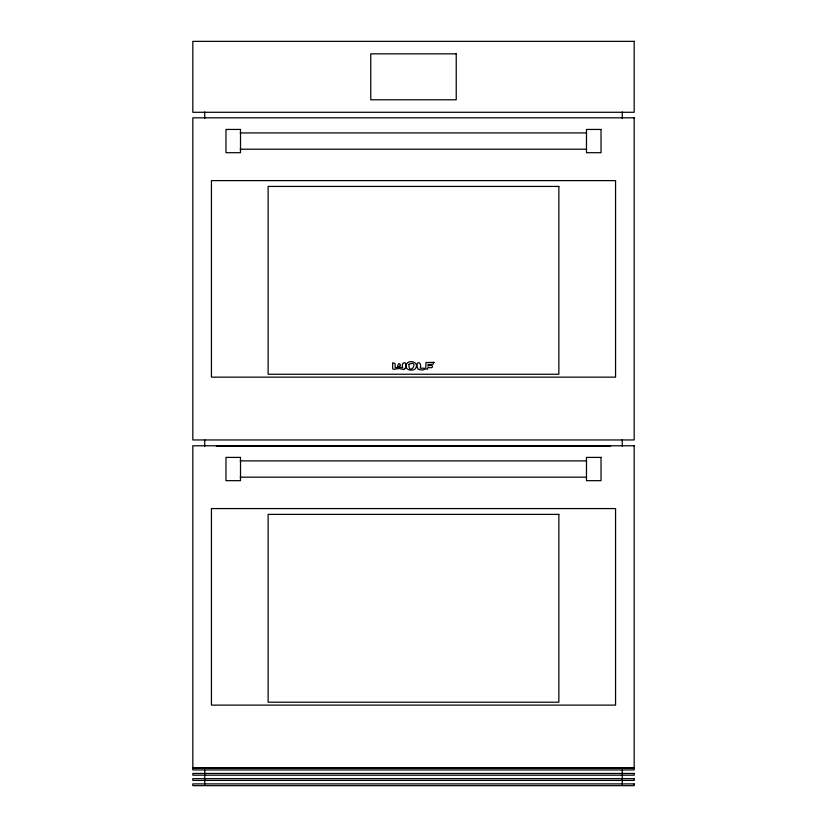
<?xml version="1.0" encoding="UTF-8"?>
<svg xmlns="http://www.w3.org/2000/svg" width="827" height="827" viewBox="0 0 827 827"><rect width="100%" height="100%" fill="white"/><g stroke="black" fill="none" stroke-linecap="round" stroke-linejoin="round"><path stroke-width="1.24" d="M240.181 132.93L586.488 132.93M240.181 149.211L586.488 149.211M216.374 446.063L610.626 446.063M240.181 460.887L586.488 460.887M240.181 477.169L586.488 477.169M622.255 111.965L622.255 118.416M622.255 439.778L622.255 446.229M622.255 770.164L622.255 784.358M204.745 111.965L204.745 118.416M204.745 439.778L204.745 446.229M204.745 770.164L204.745 784.358M433.999 362.34L432.903 364.293L427.972 364.542L427.972 365.803C434.03 363.56 434.113 369.483 428.024 367.291L427.58 369.214L425.719 368.894L425.957 362.567L433.999 362.34M400.413 365.41C395.461 371.861 398.469 359.228 400.413 365.41M406.533 363.994C403.411 370.186 413.851 372.16 415.94 367.829C419.062 361.637 408.621 359.673 406.533 363.994M408.838 364.407C409.241 377.226 420.126 359.197 408.838 364.407M424.809 368.832C423.744 370.672 419.651 370.01 417.893 368.956C414.42 360.345 422.37 361.11 420.23 368.211L424.272 368.211L424.809 368.832M405.209 368.511L403.834 369.493L398.934 368.491L393.518 369.4L392.66 368.511L392.66 362.774L395.079 363.601L395.234 367.726L398.934 367.116L402.635 367.726C400.702 361.44 408.145 360.283 405.209 368.511M634.175 41.35L192.825 41.35L192.825 112.286L634.175 112.286L634.175 41.35M456.235 53.848L370.765 53.848L370.765 99.788L456.235 99.788L456.235 53.848M634.175 117.816L192.825 117.816L192.825 439.954L634.175 439.954L634.175 117.816M240.512 129.446L225.967 129.446L225.967 152.706L240.512 152.706L240.512 129.446M601.033 129.446L586.488 129.446L586.488 152.706L601.033 152.706L601.033 129.446M615.567 180.617L211.433 180.617L211.433 377.153L615.567 377.153L615.567 180.617M558.866 186.426L268.134 186.426L268.134 374.249L558.866 374.249L558.866 186.426M634.175 445.774L192.825 445.774L192.825 767.911L634.175 767.911L634.175 445.774M240.512 457.403L225.967 457.403L225.967 480.663L240.512 480.663L240.512 457.403M601.033 457.403L586.488 457.403L586.488 480.663L601.033 480.663L601.033 457.403M615.567 508.574L211.433 508.574L211.433 705.111L615.567 705.111L615.567 508.574M558.866 514.384L268.134 514.384L268.134 702.206L558.866 702.206L558.866 514.384M634.175 768.2L192.825 768.2L192.825 769.947L634.175 769.947L634.175 768.2M634.175 773.441L192.825 773.441L192.825 775.188L634.175 775.188L634.175 773.441M634.175 778.672L192.825 778.672L192.825 780.419L634.175 780.419L634.175 778.672M634.175 783.903L192.825 783.903L192.825 785.65L634.175 785.65L634.175 783.903"/></g></svg>
